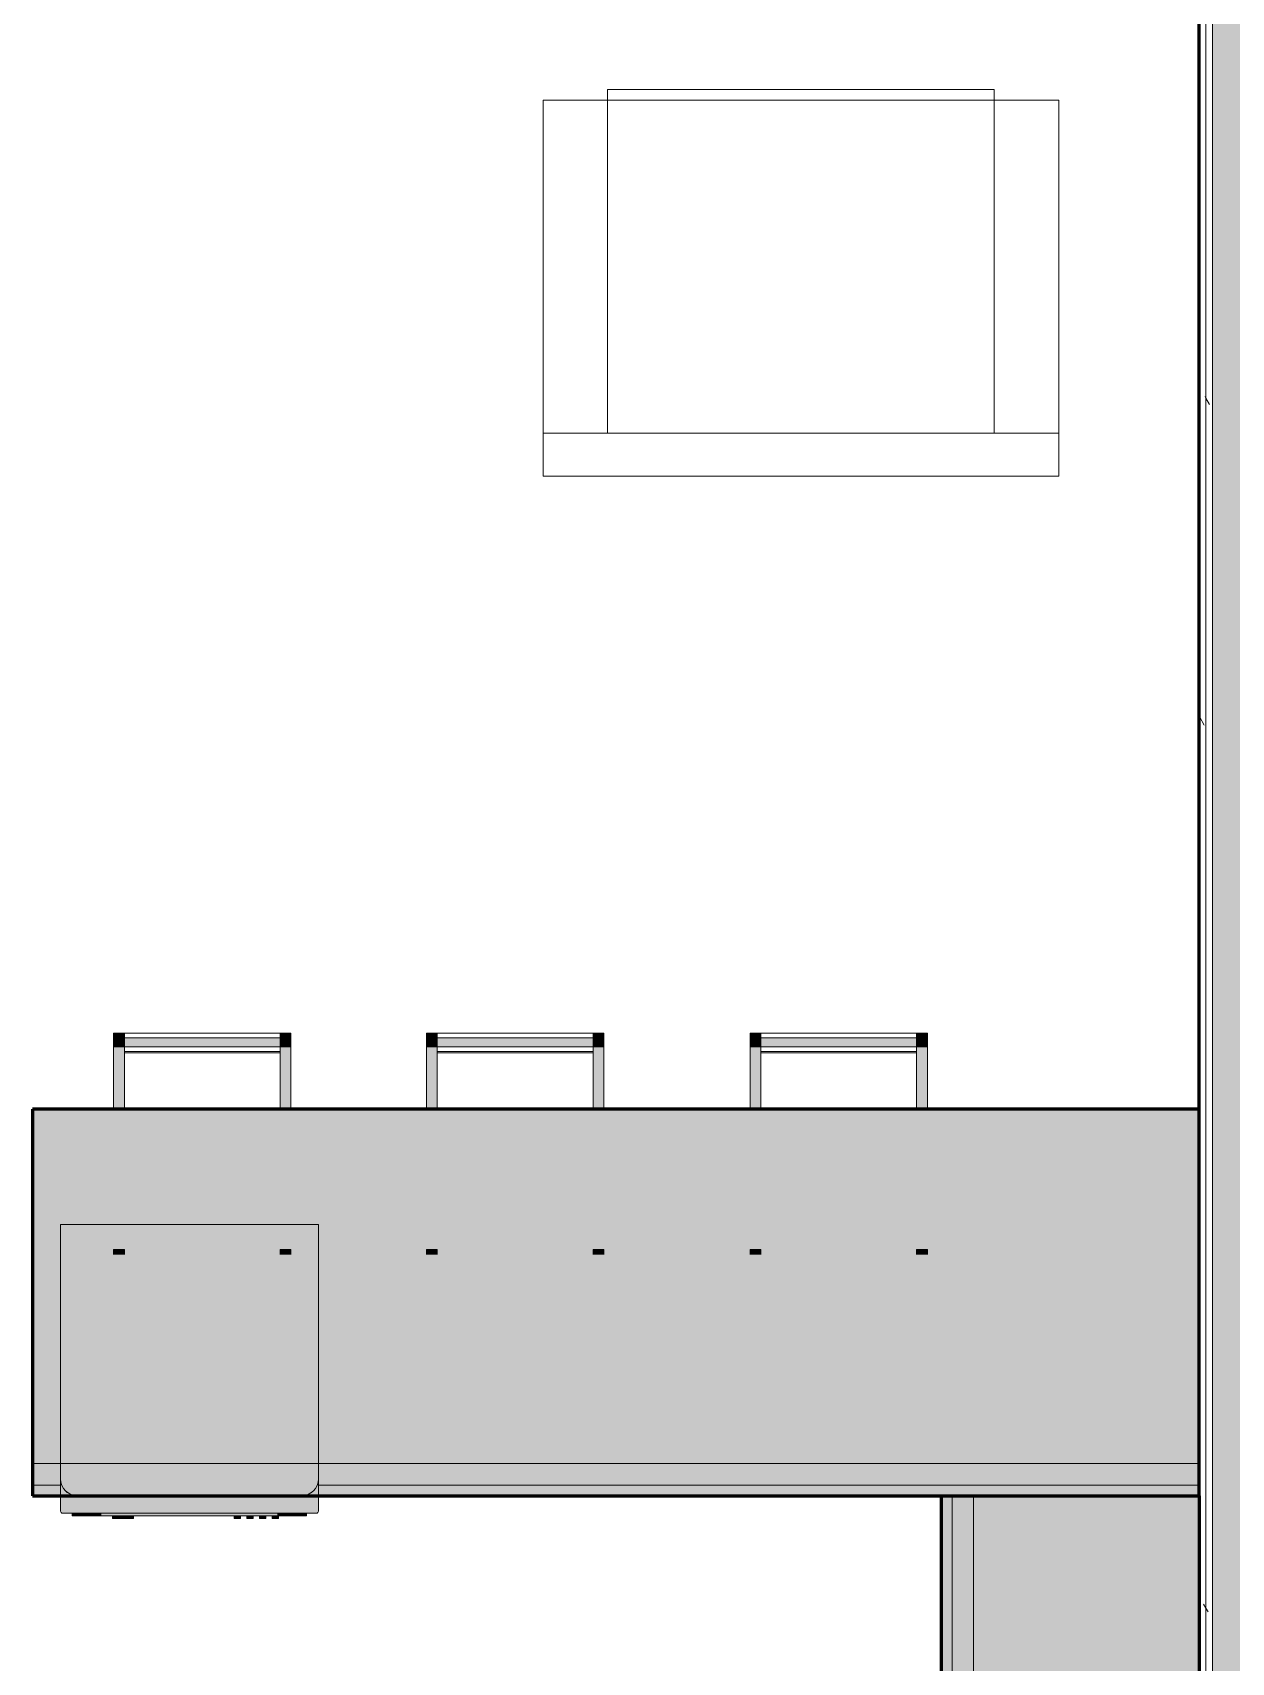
# Model space of a CAD drawing. Header units: inches. Extents: x -4061 to -1937, y 9836 to 11171.
# Drawn here: x -3027.9 to -2916.3, y 10533.5 to 10685.3 of the extents above; entities that cross this region are included whole.
import ezdxf

# ---------------------------------------------------------------- set-up
doc = ezdxf.new("R2010")
doc.units = ezdxf.units.IN
doc.header["$MEASUREMENT"] = 0
for name, color, linetype, lineweight in [('0-1', 7, 'Continuous', 5), ('0-2', 250, 'Continuous', 9), ('A-WALL', 113, 'Continuous', 18), ('A-WALL-PATT-4', 111, 'Continuous', 9), ('I-FURN', 30, 'Continuous', 9), ('I-FURN-1', 250, 'Continuous', 9), ('I-FURN-2', 9, 'Continuous', 9), ('I-WALL-2', 2, 'Continuous', 60), ('Q-CASE-1', 9, 'Continuous', 9), ('Q-CASE-2', 10, 'Continuous', 60), ('Q-CASE-3', 250, 'Continuous', 9), ('Q-SPCQ-1', 250, 'Continuous', 9), ('Q-SPCQ-2', 55, 'Continuous', 9)]:
    doc.layers.add(name, color=color, linetype=linetype, lineweight=lineweight)
pattern_1 = [(0, (-127.185, -364.175), (20.48, 5.12), [0.845, -14.515, 0.845, -14.515, -81.92]), (0, (-127.185, -364.175), (20.48, 5.12), [-30.72, 0.845, -29.875, 0.845, -14.515, -35.84]), (0, (-127.185, -364.175), (20.48, 5.12), [-76.8, 0.845, -9.395, 0.845, -24.755]), (120, (-119.505, -361.615), (-14.67405, 15.1762003), [0.845, -14.515, 0.845, -14.515, -81.92]), (120, (-119.505, -361.615), (-14.67405, 15.1762003), [-30.72, 0.845, -29.875, 0.845, -14.515, -35.84]), (120, (-119.505, -361.615), (-14.67405, 15.1762003), [-76.8, 0.845, -9.395, 0.845, -24.755]), (240, (-116.945, -351.375), (-5.80595, -20.2962003), [0.845, -14.515, 0.845, -14.515, -81.92]), (240, (-116.945, -351.375), (-5.80595, -20.2962003), [-30.72, 0.845, -29.875, 0.845, -14.515, -35.84]), (240, (-116.945, -351.375), (-5.80595, -20.2962003), [-76.8, 0.845, -9.395, 0.845, -24.755])]

# ---------------------------------------------------------------- blocks, each defined once
blk = doc.blocks.new('OD_CW_Base Cabinet - OD_CW_Base Cabinet-V6-ENLARGED RCP - 3RD FLOOR PLAN - WEST')
at = {"layer": 'Q-CASE-1'}
h = blk.add_hatch(color=256, dxfattribs=at)
h.paths.add_polyline_path([(0.74, -9), (109.34, -9), (109.34, 24), (0.74, 24), (0.74, -8.64)], flags=0)
h.paths.add_polyline_path([(8.29, 10.44), (8.29, 10.94), (9.29, 10.94), (9.29, 10.44)], flags=0)
h.paths.add_polyline_path([(23.79, 10.44), (23.79, 10.94), (24.79, 10.94), (24.79, 10.44)], flags=0)
h.paths.add_polyline_path([(37.41, 10.44), (37.41, 10.94), (38.41, 10.94), (38.41, 10.44)], flags=0)
h.paths.add_polyline_path([(52.91, 10.44), (52.91, 10.94), (53.91, 10.94), (53.91, 10.44)], flags=0)
h.paths.add_polyline_path([(67.53, 10.44), (67.53, 10.94), (68.53, 10.94), (68.53, 10.44)], flags=0)
h.paths.add_polyline_path([(83.03, 10.44), (83.03, 10.94), (84.03, 10.94), (84.03, 10.44)], flags=0)
h = blk.add_hatch(color=256, dxfattribs=at)
h.paths.add_polyline_path([(107.63, -11), (109.34, -11), (109.34, -9), (27.34, -9), (27.34, -11), (88.34, -11)], flags=0)
h.paths.add_polyline_path([(2.76, -11), (3.34, -11), (3.34, -9), (0.74, -9), (0.74, -11)], flags=0)
h = blk.add_hatch(color=256, dxfattribs=at)
h.paths.add_polyline_path([(0.74, -12), (3.34, -12), (3.34, -11), (0.74, -11), (0.74, -11.95)], flags=0)
h.paths.add_polyline_path([(109.34, -12), (109.34, -11), (27.34, -11), (27.34, -12), (107.63, -12)], flags=0)
at = {"layer": 'Q-CASE-2'}
for p, q in [((109.34, 24), (0.74, 24)), ((0.74, 24), (0.74, -12)), ((109.34, -12), (109.34, 24)), ((0.74, -12), (109.34, -12))]:
    blk.add_line(p, q, dxfattribs=at)
at = {"layer": 'Q-CASE-3'}
for p, q in [((0.74, 24), (0.74, -9)), ((0.74, 24), (109.34, 24)), ((109.34, -9), (109.34, 24)), ((0.74, -9), (0.74, -11)), ((0.74, -9), (109.34, -9)), ((109.34, -11), (109.34, -9)), ((0.74, -11), (0.74, -12)), ((0.74, -11), (3.34, -11)), ((0.74, -11), (3.34, -11)), ((0.74, -12), (3.34, -12)), ((27.34, -11), (109.34, -11)), ((27.34, -11), (109.34, -11)), ((27.34, -12), (88.34, -12)), ((109.34, -12), (109.34, -11))]:
    blk.add_line(p, q, dxfattribs=at)
blk = doc.blocks.new('OD_CW_Base Cabinet - OD_CW_Base Cabinet-1445441-ENLARGED RCP - 3RD FLOOR PLAN - WEST')
at = {"layer": 'Q-CASE-1'}
h = blk.add_hatch(color=256, dxfattribs=at)
h.paths.add_polyline_path([(0.74, -1), (15.27, -1), (15.27, 0), (0.74, 0)], flags=0)
h.paths.add_polyline_path([(39.27, 0), (39.27, -1), (70.36, -1), (70.36, 0), (69.03, 0)], flags=0)
h = blk.add_hatch(color=256, dxfattribs=at)
h.paths.add_polyline_path([(0.74, -3), (15.27, -3), (15.27, -1), (0.74, -1)], flags=0)
h.paths.add_polyline_path([(39.27, -1), (39.27, -3), (70.36, -3), (70.36, -1), (69.03, -1)], flags=0)
blk.add_hatch(color=256, dxfattribs=at).paths.add_polyline_path([(0.74, -22.29), (0.74, -24), (70.36, -24), (70.36, -3), (0.74, -3)], flags=0)
at = {"layer": 'Q-CASE-2'}
for p, q in [((0.74, -24), (0.74, 0)), ((0.74, 0), (70.36, 0)), ((70.36, 0), (70.36, -24)), ((70.36, -24), (0.74, -24))]:
    blk.add_line(p, q, dxfattribs=at)
at = {"layer": 'Q-CASE-3'}
for p, q in [((0.74, 0), (0.74, -1)), ((15.27, 0), (0.74, 0)), ((15.27, -1), (0.74, -1)), ((0.74, -1), (0.74, -3)), ((15.27, -1), (0.74, -1)), ((70.36, 0), (39.27, 0)), ((70.36, -1), (39.27, -1)), ((70.36, -1), (39.27, -1)), ((70.36, -1), (70.36, 0)), ((70.36, -3), (70.36, -1)), ((0.74, -3), (0.74, -24)), ((70.36, -3), (0.74, -3)), ((70.36, -24), (70.36, -3)), ((70.36, -24), (0.74, -24))]:
    blk.add_line(p, q, dxfattribs=at)
blk = doc.blocks.new('Dishwasher_15404 - 34_ counter-547918-ENLARGED RCP - 3RD FLOOR PLAN - WEST')
at = {"layer": 'Q-SPCQ-2'}
for points in [[(22.25, 0), (23.68, 0), (24.08, 0.05), (24.46, 0.21), (24.83, 0.52), (25.04, 0.79), (25.2, 1.17), (25.25, 1.57), (25.25, 22.43), (25.17, 22.9), (24.98, 23.29), (24.74, 23.58), (24.37, 23.83), (24.04, 23.95), (23.68, 24), (22.25, 24), (22.25, 0.34)], [(25.25, 0), (26.73, 0.01), (26.82, 0.06), (26.87, 0.2), (26.85, 23.86), (26.82, 23.94), (26.68, 24), (25.25, 24), (25.25, 0.34)], [(27.12, 21.39), (27.12, 22.91), (26.87, 22.91), (26.87, 21.39)], [(26.87, 20.19), (27.12, 20.19), (27.12, 21.39), (26.87, 21.39), (26.87, 20.22)], [(27.12, 3.81), (27.12, 20.19), (26.87, 20.19), (26.87, 3.81)], [(27.37, 19.69), (27.37, 20.28), (27.12, 20.28), (27.12, 19.69)], [(27.37, 18.51), (27.37, 19.1), (27.12, 19.1), (27.12, 18.51)], [(27.37, 17.33), (27.37, 17.92), (27.12, 17.92), (27.12, 17.33)], [(27.37, 16.15), (27.37, 16.74), (27.12, 16.74), (27.12, 16.15)], [(27.37, 5.81), (27.37, 6.79), (27.12, 6.79), (27.12, 5.81)], [(27.12, 4.82), (27.37, 4.82), (27.37, 5.81), (27.12, 5.81), (27.12, 4.86)], [(26.87, 2.61), (27.12, 2.61), (27.12, 3.81), (26.87, 3.81), (26.87, 2.63)], [(27.12, 1.09), (27.12, 2.61), (26.87, 2.61), (26.87, 1.09)]]:
    blk.add_hatch(color=256, dxfattribs=at).paths.add_polyline_path(points, flags=0)
h = blk.add_hatch(color=256, dxfattribs=at)
h.paths.add_polyline_path([(25.04, 0), (25.25, 0), (25.25, 1.57), (25.2, 1.17), (24.96, 0.67), (24.74, 0.42), (24.46, 0.21), (24.08, 0.05), (23.68, 0), (24.46, 0)], flags=0)
h.paths.add_polyline_path([(25.25, 22.43), (25.25, 24), (23.68, 24), (24.08, 23.95), (24.46, 23.79), (24.83, 23.48), (25.04, 23.21), (25.22, 22.75)], flags=0)
h = blk.add_hatch(color=256, dxfattribs=at)
h.paths.add_polyline_path([(25.07, 0.85), (25.12, 0.95), (25.08, 0.9)], flags=0)
h.paths.add_polyline_path([(25.2, 1.2), (25.22, 1.25), (25.2, 1.23)], flags=0)
h.paths.add_polyline_path([(25, 23.26), (24.96, 23.33), (24.98, 23.29)], flags=0)
at = {"layer": 'Q-SPCQ-1'}
for p, q in [((0, 24), (23.68, 24)), ((0, 0), (0, 24)), ((23.68, 24), (25.25, 24)), ((25.25, 24), (26.68, 24)), ((25.25, 24), (25.25, 22.43)), ((26.87, 23.8), (26.87, 0.2)), ((26.87, 22.91), (27.12, 22.91)), ((27.12, 21.39), (27.12, 22.91)), ((25.25, 22.43), (25.25, 1.57)), ((27.12, 20.19), (27.12, 21.39)), ((27.12, 20.28), (27.37, 20.28)), ((27.12, 3.81), (27.12, 20.19)), ((27.37, 19.69), (27.37, 20.28)), ((27.12, 19.69), (27.37, 19.69)), ((27.12, 19.1), (27.37, 19.1)), ((27.12, 18.51), (27.37, 18.51)), ((27.37, 18.51), (27.37, 19.1)), ((27.12, 17.92), (27.37, 17.92)), ((27.12, 17.33), (27.37, 17.33)), ((27.12, 16.74), (27.37, 16.74)), ((27.37, 17.33), (27.37, 17.92)), ((27.37, 16.15), (27.37, 16.74)), ((27.12, 16.15), (27.37, 16.15)), ((27.37, 6.79), (27.12, 6.79)), ((27.37, 5.81), (27.37, 6.79)), ((27.12, 4.82), (27.37, 4.82)), ((27.37, 4.82), (27.37, 5.81)), ((27.12, 2.61), (27.12, 3.81)), ((25.25, 1.57), (25.25, 0)), ((27.12, 1.09), (27.12, 2.61)), ((23.68, 0), (0, 0)), ((26.87, 1.09), (27.12, 1.09)), ((25.25, 0), (23.68, 0)), ((26.68, 0), (25.25, 0))]:
    blk.add_line(p, q, dxfattribs=at)
for centre, radius, start, end in [((23.68, 22.43), 1.57, 360, 90), ((23.68, 22.43), 1.57, 32.077, 42.3359), ((23.68, 22.43), 1.57, 17.8182, 27.5266), ((23.68, 22.43), 1.57, 360, 13.6425), ((26.68, 23.8), 0.197, 360, 90), ((23.68, 1.57), 1.57, 270, 360), ((23.68, 1.57), 1.57, 346.3575, 360), ((23.68, 1.57), 1.57, 317.6641, 327.923), ((23.68, 1.57), 1.57, 332.4734, 342.1818), ((26.68, 0.2), 0.197, 270, 360), ((26.68, 0.2), 0.197, 285, 345)]:
    blk.add_arc(centre, radius, start, end, dxfattribs=at)
blk = doc.blocks.new('Bar_Stool_6722_1_ - Bar_Stool_6722_1_-V8-ENLARGED RCP - 3RD FLOOR PLAN - WEST')
at = {"layer": 'I-FURN-2'}
for points in [[(1, 20.63), (0, 20.63), (0, 20.14), (1, 20.14)], [(0, 20.14), (0, 20.13), (1, 20.14)], [(16.5, 20.63), (15.5, 20.63), (15.5, 20.14), (16.5, 20.14)], [(15.5, 20.14), (15.5, 20.13), (16.5, 20.14)], [(1, 7.07), (0, 7.07), (0, 1.3), (1, 1.3), (1, 6.83)], [(16, 7.07), (15.5, 7.07), (15.5, 1.3), (16.5, 1.3), (16.5, 7.07)], [(0, 1.3), (0, 0.75), (1, 0.75), (1, 1.3)], [(0, 0.75), (0, 0), (1, 0), (1, 0.75)], [(15.5, 1.3), (1, 1.3), (1, 0.46), (15.5, 0.46), (15.5, 1.3)], [(16.5, 1.3), (15.5, 1.3), (15.5, 0.75), (16.5, 0.75), (16.5, 0.94)], [(16.5, 0.75), (15.5, 0.75), (15.5, 0), (16.5, 0)]]:
    blk.add_hatch(color=256, dxfattribs=at).paths.add_polyline_path(points, flags=0)
at = {"layer": 'I-FURN-1'}
for p, q in [((0, 20.63), (0, 20.14)), ((0, 20.14), (1, 20.14)), ((1, 20.14), (1, 20.63)), ((15.5, 20.63), (15.5, 20.14)), ((15.5, 20.14), (16.5, 20.14)), ((16.5, 20.14), (16.5, 20.63)), ((0, 7.07), (0, 1.3)), ((1, 1.3), (1, 7.07)), ((15.5, 7.07), (15.5, 1.3)), ((16.5, 1.3), (16.5, 7.07)), ((1, 1.83), (15.5, 1.83)), ((1, 1.73), (15.5, 1.73)), ((0, 1.3), (1, 1.3)), ((0, 1.3), (0, 0.75)), ((0, 0.75), (0, 0)), ((0, 0.75), (1, 0.75)), ((15.5, 1.3), (1, 1.3)), ((1, 0.75), (1, 1.3)), ((1, 0), (1, 0.75)), ((1, 0.46), (15.5, 0.46)), ((15.5, 1.3), (16.5, 1.3)), ((15.5, 1.3), (15.5, 0.75)), ((15.5, 0.75), (15.5, 0)), ((15.5, 0.75), (16.5, 0.75)), ((16.5, 0), (15.5, 0)), ((16.5, 0.75), (16.5, 1.3)), ((16.5, 0), (16.5, 0.75)), ((1, 0), (0, 0)), ((1, 0), (15.5, 0))]:
    blk.add_line(p, q, dxfattribs=at)
blk = doc.blocks.new('Bar_Stool_6722_1_ - Bar_Stool_6722_1_-V9-ENLARGED RCP - 3RD FLOOR PLAN - WEST')
at = {"layer": 'I-FURN-2'}
for points in [[(1, 20.63), (0, 20.63), (0, 20.14), (1, 20.14)], [(0, 20.14), (0, 20.13), (1, 20.14)], [(16.5, 20.63), (15.5, 20.63), (15.5, 20.14), (16.5, 20.14)], [(1, 7.07), (0, 7.07), (0, 1.3), (1, 1.3), (1, 6.83)], [(16, 7.07), (15.5, 7.07), (15.5, 1.3), (16.5, 1.3), (16.5, 7.07)], [(0, 1.3), (0, 0.75), (1, 0.75), (1, 1.3)], [(0, 0.75), (0, 0), (1, 0), (1, 0.75)], [(6.65, 1.3), (1, 1.3), (1, 0.46), (15.5, 0.46), (15.5, 1.3), (7.6, 1.3)], [(15.5, 1.3), (15.5, 0.75), (16.5, 0.75), (16.5, 1.3), (16, 1.3)], [(15.5, 0.75), (15.5, 0), (16.5, 0), (16.5, 0.75), (16, 0.75)]]:
    blk.add_hatch(color=256, dxfattribs=at).paths.add_polyline_path(points, flags=0)
at = {"layer": 'I-FURN-1'}
for p, q in [((0, 20.63), (0, 20.14)), ((0, 20.14), (1, 20.14)), ((1, 20.14), (1, 20.63)), ((15.5, 20.63), (15.5, 20.14)), ((15.5, 20.14), (16.5, 20.14)), ((16.5, 20.14), (16.5, 20.63)), ((0, 7.07), (0, 1.3)), ((1, 1.3), (1, 7.07)), ((15.5, 7.07), (15.5, 1.3)), ((16.5, 1.3), (16.5, 7.07)), ((1, 1.83), (15.5, 1.83)), ((1, 1.73), (15.5, 1.73)), ((0, 1.3), (1, 1.3)), ((0, 1.3), (0, 0.75)), ((0, 0.75), (0, 0)), ((0, 0.75), (1, 0.75)), ((15.5, 1.3), (1, 1.3)), ((1, 0.75), (1, 1.3)), ((1, 0), (1, 0.75)), ((1, 0.46), (15.5, 0.46)), ((15.5, 1.3), (16.5, 1.3)), ((15.5, 1.3), (15.5, 0.75)), ((15.5, 0.75), (15.5, 0)), ((15.5, 0.75), (16.5, 0.75)), ((16.5, 0), (15.5, 0)), ((16.5, 0.75), (16.5, 1.3)), ((16.5, 0), (16.5, 0.75)), ((1, 0), (0, 0)), ((1, 0), (15.5, 0))]:
    blk.add_line(p, q, dxfattribs=at)
blk = doc.blocks.new('Couch-Both_Arms-Generic - 2-1352635-ENLARGED RCP - 3RD FLOOR PLAN - WEST')
at = {"layer": 'I-FURN'}
for p, q in [((-24, 13.5), (24, 13.5)), ((-18, 13.5), (-24, 13.5)), ((-24, 13.5), (-24, -17.5)), ((18, 13.5), (-18, 13.5)), ((-18, 13.5), (-18, -18.5)), ((-18, -17.5), (-18, 13.5)), ((18, -18.5), (18, 13.5)), ((24, 13.5), (18, 13.5)), ((18, 13.5), (18, -17.5)), ((24, -17.5), (24, 13.5)), ((-24, -17.5), (-18, -17.5)), ((18, -17.5), (24, -17.5)), ((-18, -18.5), (18, -18.5))]:
    blk.add_line(p, q, dxfattribs=at)
at = {"layer": 'I-FURN-1'}
for p, q in [((24, 17.5), (-24, 17.5)), ((-24, 17.5), (-24, -17.5)), ((24, -17.5), (24, 17.5)), ((-24, -17.5), (24, -17.5))]:
    blk.add_line(p, q, dxfattribs=at)
blk = doc.blocks.new('CTR - 1st Phase - Unit Layouts_rvt-1-ENLARGED RCP - 3RD FLOOR PLAN - WEST')
at = {"layer": '0-2'}
for name, p, rotation in [('Couch-Both_Arms-Generic - 2-1352635-ENLARGED RCP - 3RD FLOOR PLAN - WEST', (-2956.4, 10661.49), 180), ('Bar_Stool_6722_1_ - Bar_Stool_6722_1_-V8-ENLARGED RCP - 3RD FLOOR PLAN - WEST', (-3003.88, 10592.14), 180), ('Bar_Stool_6722_1_ - Bar_Stool_6722_1_-V9-ENLARGED RCP - 3RD FLOOR PLAN - WEST', (-2974.75, 10592.14), 180), ('Bar_Stool_6722_1_ - Bar_Stool_6722_1_-V9-ENLARGED RCP - 3RD FLOOR PLAN - WEST', (-2944.63, 10592.14), 180), ('Dishwasher_15404 - 34_ counter-547918-ENLARGED RCP - 3RD FLOOR PLAN - WEST', (-3025.32, 10574.31), 269.9999999999779), ('OD_CW_Base Cabinet - OD_CW_Base Cabinet-1445441-ENLARGED RCP - 3RD FLOOR PLAN - WEST', (-2943.32, 10478.7), 89.9999999999732)]:
    blk.add_blockref(name, p, dxfattribs=dict(at, rotation=rotation))
blk.add_blockref('OD_CW_Base Cabinet - OD_CW_Base Cabinet-V6-ENLARGED RCP - 3RD FLOOR PLAN - WEST', (-3028.66, 10561.06), dxfattribs=at)

msp = doc.modelspace()

# ---------------------------------------------------------------- hatches: boundary and pattern name
at = {"layer": 'A-WALL-PATT-4'}
h = msp.add_hatch(dxfattribs=at)
h.set_pattern_fill('FP_1', color=256, style=0, pattern_type=2)
h.set_pattern_definition(pattern_1)
h.paths.add_polyline_path([(-2918.7, 10455.44), (-2918.7, 10843.14), (-2919.32, 10843.14), (-2919.32, 10455.44)], flags=0)
h = msp.add_hatch(dxfattribs=at)
h.set_pattern_fill('FP_1', color=256, style=0, pattern_type=2)
h.set_pattern_definition(pattern_1)
h.paths.add_polyline_path([(-2918.7, 10454.81), (-2918.07, 10454.82), (-2918.07, 10843.14), (-2918.7, 10843.14), (-2918.7, 10455.44)], flags=0)
h = msp.add_hatch(dxfattribs=at)
h.set_pattern_fill('FP_4', color=256, style=0, pattern_type=2)
h.set_pattern_definition([(161.57, (-126.865, -363.855), (-2.560496185, -0.000537386), [0, -18.214, 2.022, 0]), (18.43, (-127.505, -363.855), (-2.560496185, 0.000537386), [0, -18.214, 2.022, 0]), (108.43, (-126.865, -363.855), (1.27922091, -6.400876726), [6.07, -14.166]), (71.57, (-127.505, -363.855), (1.27922091, 6.400876726), [6.07, -14.166])])
h.paths.add_polyline_path([(-2914.57, 10454.19), (-2914.57, 10843.41), (-2918.07, 10843.41), (-2918.07, 10454.19)], flags=0)

# ---------------------------------------------------------------- linework, layer by layer
at = {"layer": 'A-WALL'}
for p, q in [((-2918.7, 10454.81), (-2918.7, 10843.41)), ((-2918.07, 10454.19), (-2918.07, 10843.41))]:
    msp.add_line(p, q, dxfattribs=at)
at = {"layer": 'I-WALL-2'}
msp.add_line((-2919.32, 10585.06), (-2919.32, 10698.5), dxfattribs=at)

# ---------------------------------------------------------------- block references
at = {"layer": '0-1'}
msp.add_blockref('CTR - 1st Phase - Unit Layouts_rvt-1-ENLARGED RCP - 3RD FLOOR PLAN - WEST', (0, 0), dxfattribs=at)

doc.saveas('drawing.dxf')
